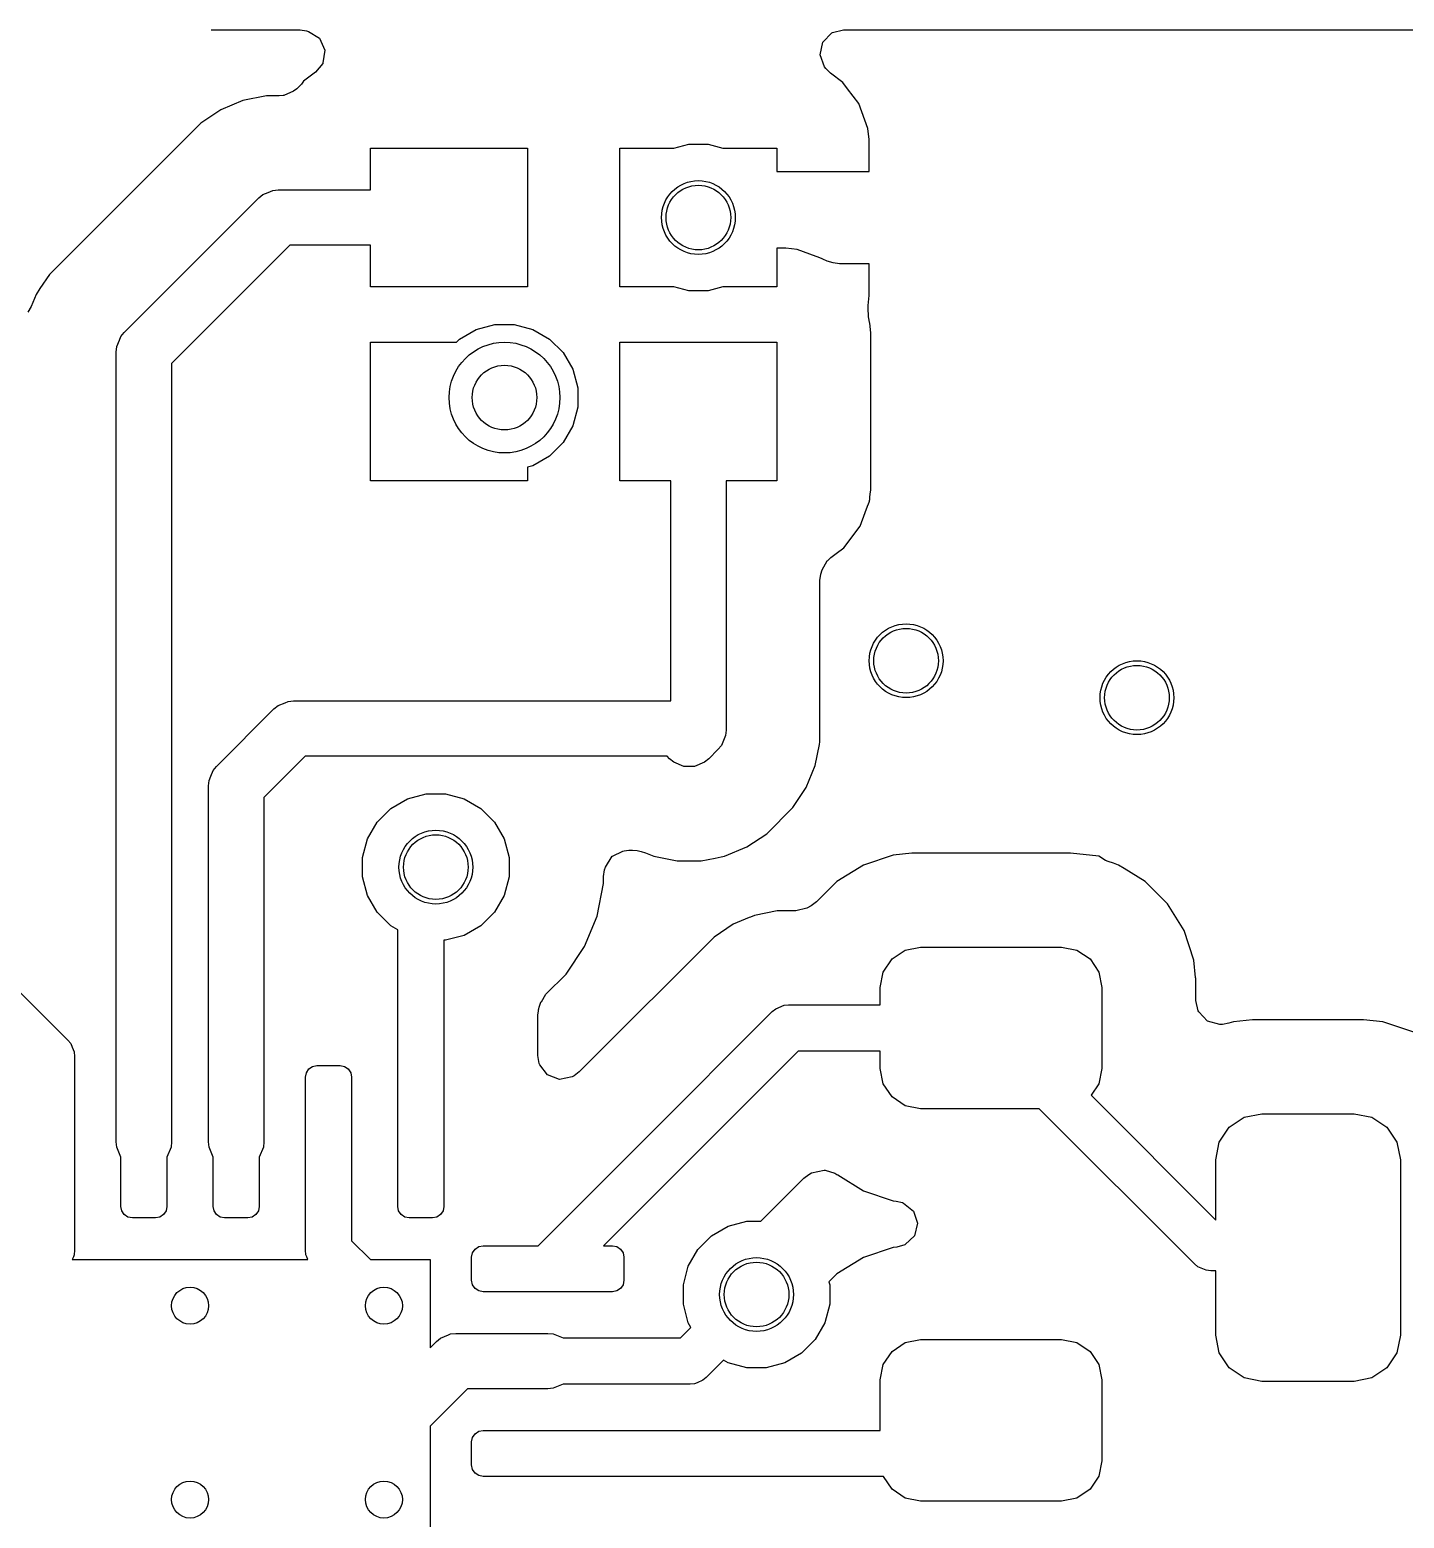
# Model space of a CAD drawing. Header units: inches. Extents: x -2.18 to 1.8, y 0.44 to 2.81.
# Drawn here: x -0.995 to -0.7019, y 2.1973 to 2.5146 of the extents above; entities that cross this region are included whole.
import ezdxf

# ---------------------------------------------------------------- set-up
doc = ezdxf.new("R2010")
doc.units = ezdxf.units.IN
doc.header["$MEASUREMENT"] = 0
doc.layers.add('BLACK', color=250, linetype='CONTINUOUS')

msp = doc.modelspace()

# ---------------------------------------------------------------- linework, layer by layer
at = {"layer": 'BLACK', "linetype": 'CONTINUOUS'}
for p, q in [((-0.95632, 2.51466), (-0.95612, 2.51463)), ((-0.95612, 2.51463), (-0.95612, 2.51463)), ((-0.95612, 2.51463), (-0.95612, 2.51463)), ((-0.95612, 2.51463), (-0.93732, 2.51463)), ((-0.93732, 2.51463), (-0.93595, 2.51443)), ((-0.93595, 2.51443), (-0.93552, 2.5143)), ((-0.93552, 2.5143), (-0.9332, 2.51282)), ((-0.82588, 2.51202), (-0.82394, 2.51396)), ((-0.82394, 2.51396), (-0.82382, 2.51403)), ((-0.82382, 2.51403), (-0.82148, 2.51463)), ((-0.82148, 2.51463), (-0.61071, 2.51463)), ((-0.9332, 2.51282), (-0.93206, 2.51031)), ((-0.93206, 2.51031), (-0.93245, 2.50759)), ((-0.82647, 2.50933), (-0.82588, 2.51202)), ((-0.93251, 2.50747), (-0.93402, 2.50559)), ((-0.93245, 2.50759), (-0.93251, 2.50747)), ((-0.8255, 2.50675), (-0.82647, 2.50933)), ((-0.93628, 2.5039), (-0.93658, 2.50367)), ((-0.93402, 2.50559), (-0.93628, 2.5039)), ((-0.82524, 2.5064), (-0.8255, 2.50675)), ((-0.82426, 2.50542), (-0.82524, 2.5064)), ((-0.82161, 2.50343), (-0.82426, 2.50542)), ((-0.93875, 2.50153), (-0.94081, 2.50063)), ((-0.93803, 2.50207), (-0.93875, 2.50153)), ((-0.93705, 2.50305), (-0.93803, 2.50207)), ((-0.93659, 2.50367), (-0.93705, 2.50305)), ((-0.93658, 2.50367), (-0.93659, 2.50367)), ((-0.93659, 2.50367), (-0.93659, 2.50367)), ((-0.93658, 2.50367), (-0.93658, 2.50367)), ((-0.82058, 2.50207), (-0.82161, 2.50343)), ((-0.81821, 2.4989), (-0.82058, 2.50207)), ((-0.95425, 2.49758), (-0.95849, 2.49475)), ((-0.94953, 2.49953), (-0.95425, 2.49758)), ((-0.95425, 2.49758), (-0.95425, 2.49758)), ((-0.94452, 2.50053), (-0.94953, 2.49954)), ((-0.94953, 2.49954), (-0.94953, 2.49954)), ((-0.94953, 2.49954), (-0.94953, 2.49954)), ((-0.94953, 2.49954), (-0.94953, 2.49954)), ((-0.94953, 2.49954), (-0.94953, 2.49953)), ((-0.94182, 2.50053), (-0.94452, 2.50053)), ((-0.94095, 2.50061), (-0.94182, 2.50053)), ((-0.94081, 2.50063), (-0.94095, 2.50061)), ((-0.81624, 2.4936), (-0.81821, 2.4989)), ((-0.81821, 2.4989), (-0.81821, 2.4989)), ((-0.9585, 2.49474), (-0.99077, 2.46247)), ((-0.95849, 2.49475), (-0.9585, 2.49474)), ((-0.9585, 2.49474), (-0.9585, 2.49474)), ((-0.95849, 2.49475), (-0.95849, 2.49475)), ((-0.95849, 2.49475), (-0.95849, 2.49475)), ((-0.81598, 2.49125), (-0.81624, 2.4936)), ((-0.81624, 2.4936), (-0.81624, 2.4936)), ((-0.81624, 2.4936), (-0.81624, 2.4936)), ((-0.81598, 2.48445), (-0.81598, 2.49125)), ((-0.81598, 2.49125), (-0.81598, 2.49125)), ((-0.92228, 2.48051), (-0.92228, 2.48937)), ((-0.92228, 2.48937), (-0.88882, 2.48937)), ((-0.88882, 2.48937), (-0.88882, 2.45984)), ((-0.86913, 2.45984), (-0.86913, 2.48937)), ((-0.86913, 2.48937), (-0.85763, 2.48937)), ((-0.85763, 2.48937), (-0.85446, 2.49022)), ((-0.85446, 2.49022), (-0.85035, 2.49022)), ((-0.85035, 2.49022), (-0.84718, 2.48937)), ((-0.84718, 2.48937), (-0.83567, 2.48937)), ((-0.83567, 2.48937), (-0.83567, 2.48445)), ((-0.83567, 2.48445), (-0.81598, 2.48445)), ((-0.97481, 2.45012), (-0.94614, 2.47878)), ((-0.94614, 2.47878), (-0.94525, 2.47952)), ((-0.94525, 2.47952), (-0.94413, 2.47998)), ((-0.94413, 2.47998), (-0.94312, 2.4804)), ((-0.94312, 2.4804), (-0.94197, 2.48051)), ((-0.94197, 2.48051), (-0.92228, 2.48051)), ((-0.93952, 2.4687), (-0.96472, 2.4435)), ((-0.92228, 2.4687), (-0.93952, 2.4687)), ((-0.92228, 2.45984), (-0.92228, 2.4687)), ((-0.83375, 2.46805), (-0.83567, 2.46805)), ((-0.83567, 2.46805), (-0.83567, 2.45984)), ((-0.83137, 2.46779), (-0.83375, 2.46805)), ((-0.83375, 2.46805), (-0.83375, 2.46805)), ((-0.83375, 2.46805), (-0.83375, 2.46805)), ((-0.82865, 2.46678), (-0.83137, 2.46779)), ((-0.83137, 2.46779), (-0.83137, 2.46779)), ((-0.83137, 2.46779), (-0.83137, 2.46779)), ((-0.83137, 2.46779), (-0.83137, 2.46779)), ((-0.83137, 2.46779), (-0.83137, 2.46779)), ((-0.82652, 2.46599), (-0.82865, 2.46678)), ((-0.82865, 2.46678), (-0.82865, 2.46678)), ((-0.82865, 2.46678), (-0.82865, 2.46678)), ((-0.82598, 2.46578), (-0.82652, 2.46599)), ((-0.82587, 2.46573), (-0.82598, 2.46578)), ((-0.82491, 2.46533), (-0.82587, 2.46573)), ((-0.82366, 2.46496), (-0.82491, 2.46533)), ((-0.82229, 2.46476), (-0.82366, 2.46496)), ((-0.81598, 2.46476), (-0.82229, 2.46476)), ((-0.81598, 2.45796), (-0.81598, 2.46476)), ((-0.99278, 2.45946), (-0.9936, 2.45823)), ((-0.99077, 2.46247), (-0.99278, 2.45946)), ((-0.99278, 2.45946), (-0.99278, 2.45946)), ((-0.99278, 2.45946), (-0.99278, 2.45946)), ((-0.99077, 2.46247), (-0.99077, 2.46247)), ((-0.99077, 2.46247), (-0.99077, 2.46247)), ((-0.99077, 2.46247), (-0.99077, 2.46247)), ((-0.88882, 2.45984), (-0.92228, 2.45984)), ((-0.85763, 2.45984), (-0.86913, 2.45984)), ((-0.85446, 2.45899), (-0.85763, 2.45984)), ((-0.84718, 2.45984), (-0.85035, 2.45899)), ((-0.83567, 2.45984), (-0.84718, 2.45984)), ((-0.9936, 2.45822), (-0.99469, 2.45561)), ((-0.9936, 2.45823), (-0.9936, 2.45822)), ((-0.85035, 2.45899), (-0.85446, 2.45899)), ((-0.81621, 2.45586), (-0.81598, 2.45796)), ((-0.81598, 2.45796), (-0.81598, 2.45796)), ((-0.81598, 2.45796), (-0.81598, 2.45796)), ((-0.99469, 2.45561), (-0.9954, 2.45442)), ((-0.81623, 2.45499), (-0.81621, 2.45586)), ((-0.81614, 2.45381), (-0.81623, 2.45499)), ((-0.81612, 2.45346), (-0.81614, 2.45381)), ((-0.81596, 2.45276), (-0.81612, 2.45346)), ((-0.97554, 2.44923), (-0.97481, 2.45012)), ((-0.90333, 2.44871), (-0.89977, 2.45077)), ((-0.89977, 2.45077), (-0.8958, 2.45183)), ((-0.8958, 2.45183), (-0.89168, 2.45183)), ((-0.89168, 2.45183), (-0.88771, 2.45077)), ((-0.88771, 2.45077), (-0.88415, 2.44871)), ((-0.81589, 2.45222), (-0.81598, 2.45276)), ((-0.81598, 2.45276), (-0.81596, 2.45276)), ((-0.81588, 2.45207), (-0.81589, 2.45222)), ((-0.81566, 2.45006), (-0.81588, 2.45207)), ((-0.81565, 2.44995), (-0.81566, 2.45006)), ((-0.81565, 2.41659), (-0.81565, 2.44995)), ((-0.81565, 2.44995), (-0.81565, 2.44995)), ((-0.97654, 2.44594), (-0.97642, 2.4471)), ((-0.97642, 2.4471), (-0.97585, 2.44848)), ((-0.97585, 2.44848), (-0.97554, 2.44923)), ((-0.92228, 2.4185), (-0.92228, 2.44803)), ((-0.92228, 2.44803), (-0.90401, 2.44803)), ((-0.90401, 2.44803), (-0.90333, 2.44871)), ((-0.88415, 2.44871), (-0.88125, 2.44581)), ((-0.86913, 2.4185), (-0.86913, 2.44803)), ((-0.86913, 2.44803), (-0.83567, 2.44803)), ((-0.83567, 2.44803), (-0.83567, 2.4185)), ((-0.97654, 2.27756), (-0.97654, 2.44594)), ((-0.88125, 2.44581), (-0.87919, 2.44225)), ((-0.96472, 2.4435), (-0.96472, 2.27756)), ((-0.87919, 2.44225), (-0.87813, 2.43828)), ((-0.87813, 2.43828), (-0.87813, 2.43416)), ((-0.87813, 2.43416), (-0.87919, 2.43019)), ((-0.87919, 2.43019), (-0.88125, 2.42663)), ((-0.88125, 2.42663), (-0.88415, 2.42373)), ((-0.88771, 2.42167), (-0.88882, 2.42137)), ((-0.88882, 2.42137), (-0.88882, 2.4185)), ((-0.88415, 2.42373), (-0.88771, 2.42167)), ((-0.88882, 2.4185), (-0.92228, 2.4185)), ((-0.85831, 2.4185), (-0.86913, 2.4185)), ((-0.85831, 2.37156), (-0.85831, 2.4185)), ((-0.83567, 2.4185), (-0.8465, 2.4185)), ((-0.8465, 2.4185), (-0.8465, 2.36535)), ((-0.81588, 2.41446), (-0.81582, 2.41497)), ((-0.81582, 2.41497), (-0.81575, 2.41564)), ((-0.81575, 2.41564), (-0.81565, 2.41659)), ((-0.81565, 2.41659), (-0.81565, 2.41659)), ((-0.81684, 2.41171), (-0.81632, 2.4131)), ((-0.81632, 2.4131), (-0.81615, 2.41354)), ((-0.81615, 2.41354), (-0.816, 2.41396)), ((-0.816, 2.41396), (-0.81593, 2.41412)), ((-0.81593, 2.41412), (-0.8159, 2.4142)), ((-0.8159, 2.4142), (-0.81589, 2.41429)), ((-0.81589, 2.41429), (-0.81588, 2.41446)), ((-0.82137, 2.4042), (-0.81792, 2.40881)), ((-0.81792, 2.40881), (-0.81684, 2.41171)), ((-0.82417, 2.4021), (-0.82303, 2.40296)), ((-0.82303, 2.40296), (-0.82137, 2.4042)), ((-0.82628, 2.39861), (-0.82603, 2.39947)), ((-0.82603, 2.39947), (-0.82492, 2.40142)), ((-0.82492, 2.40142), (-0.82482, 2.40152)), ((-0.82482, 2.40152), (-0.82417, 2.4021)), ((-0.82648, 2.39723), (-0.82628, 2.39861)), ((-0.82648, 2.3628), (-0.82648, 2.39723)), ((-0.9429, 2.36983), (-0.942, 2.37056)), ((-0.942, 2.37056), (-0.9405, 2.37118)), ((-0.9405, 2.37118), (-0.93987, 2.37144)), ((-0.93987, 2.37144), (-0.93872, 2.37156)), ((-0.93872, 2.37156), (-0.85831, 2.37156)), ((-0.95512, 2.3576), (-0.9429, 2.36983)), ((-0.84661, 2.3642), (-0.84692, 2.36346)), ((-0.8465, 2.36535), (-0.84661, 2.3642)), ((-0.84823, 2.36118), (-0.85019, 2.35921)), ((-0.84749, 2.36207), (-0.84823, 2.36118)), ((-0.84692, 2.36346), (-0.84749, 2.36207)), ((-0.82747, 2.35779), (-0.82658, 2.36227)), ((-0.82658, 2.36227), (-0.82648, 2.3628)), ((-0.93627, 2.35974), (-0.94504, 2.35098)), ((-0.85908, 2.35974), (-0.93627, 2.35974)), ((-0.85855, 2.35921), (-0.85908, 2.35974)), ((-0.85765, 2.35848), (-0.85855, 2.35921)), ((-0.85552, 2.35759), (-0.85765, 2.35848)), ((-0.85109, 2.35848), (-0.85322, 2.35759)), ((-0.85019, 2.35921), (-0.85109, 2.35848)), ((-0.95674, 2.35458), (-0.95634, 2.35553)), ((-0.95634, 2.35553), (-0.95586, 2.35671)), ((-0.95586, 2.35671), (-0.95512, 2.3576)), ((-0.85322, 2.35759), (-0.85552, 2.35759)), ((-0.82943, 2.35307), (-0.82747, 2.35779)), ((-0.95685, 2.35343), (-0.95674, 2.35458)), ((-0.95685, 2.27756), (-0.95685, 2.35343)), ((-0.91441, 2.35067), (-0.91043, 2.35174)), ((-0.91043, 2.35174), (-0.90632, 2.35174)), ((-0.90632, 2.35174), (-0.90235, 2.35067)), ((-0.83226, 2.34883), (-0.82943, 2.35307)), ((-0.94504, 2.35098), (-0.94504, 2.27756)), ((-0.92087, 2.34571), (-0.91797, 2.34862)), ((-0.91797, 2.34862), (-0.91441, 2.35067)), ((-0.90235, 2.35067), (-0.89879, 2.34862)), ((-0.89879, 2.34862), (-0.89589, 2.34571)), ((-0.83784, 2.34325), (-0.83226, 2.34883)), ((-0.92293, 2.34215), (-0.92087, 2.34571)), ((-0.89589, 2.34571), (-0.89383, 2.34215)), ((-0.92399, 2.33818), (-0.92293, 2.34215)), ((-0.89383, 2.34215), (-0.89277, 2.33818)), ((-0.84209, 2.34041), (-0.83784, 2.34325)), ((-0.8707, 2.33847), (-0.86854, 2.33955)), ((-0.86854, 2.33955), (-0.86824, 2.33961)), ((-0.86824, 2.33961), (-0.8672, 2.33972)), ((-0.8672, 2.33972), (-0.86644, 2.33972)), ((-0.86644, 2.33972), (-0.86549, 2.33963)), ((-0.86549, 2.33963), (-0.86457, 2.33945)), ((-0.86457, 2.33945), (-0.86365, 2.33917)), ((-0.86365, 2.33917), (-0.86193, 2.33846)), ((-0.84681, 2.33846), (-0.84209, 2.34041)), ((-0.80692, 2.33907), (-0.81084, 2.33867)), ((-0.77308, 2.33907), (-0.80692, 2.33907)), ((-0.80692, 2.33907), (-0.80692, 2.33907)), ((-0.80692, 2.33907), (-0.80692, 2.33907)), ((-0.80692, 2.33907), (-0.80692, 2.33907)), ((-0.767, 2.33845), (-0.77308, 2.33907)), ((-0.77308, 2.33907), (-0.77308, 2.33907)), ((-0.92399, 2.33407), (-0.92399, 2.33818)), ((-0.89277, 2.33818), (-0.89277, 2.33407)), ((-0.87241, 2.33552), (-0.87224, 2.33611)), ((-0.87224, 2.33611), (-0.87075, 2.33842)), ((-0.87075, 2.33842), (-0.8707, 2.33847)), ((-0.86193, 2.33846), (-0.86116, 2.3383)), ((-0.86116, 2.3383), (-0.86116, 2.3383)), ((-0.86116, 2.3383), (-0.86116, 2.3383)), ((-0.86116, 2.3383), (-0.85904, 2.33788)), ((-0.85904, 2.33788), (-0.85692, 2.33746)), ((-0.85692, 2.33746), (-0.85182, 2.33746)), ((-0.85182, 2.33746), (-0.84882, 2.33806)), ((-0.85182, 2.33746), (-0.85182, 2.33746)), ((-0.84882, 2.33806), (-0.84758, 2.3383)), ((-0.84758, 2.3383), (-0.84681, 2.33846)), ((-0.81719, 2.33657), (-0.82289, 2.33306)), ((-0.81084, 2.33867), (-0.81719, 2.33657)), ((-0.81719, 2.33657), (-0.81719, 2.33657)), ((-0.81719, 2.33657), (-0.81719, 2.33657)), ((-0.81084, 2.33867), (-0.81084, 2.33867)), ((-0.76563, 2.3375), (-0.767, 2.33845)), ((-0.765, 2.3373), (-0.76563, 2.3375)), ((-0.7639, 2.33693), (-0.765, 2.3373)), ((-0.76281, 2.33657), (-0.7639, 2.33693)), ((-0.7639, 2.33693), (-0.7639, 2.33693)), ((-0.7616, 2.33582), (-0.76281, 2.33657)), ((-0.76281, 2.33657), (-0.76281, 2.33657)), ((-0.75711, 2.33306), (-0.7616, 2.33582)), ((-0.7616, 2.33582), (-0.7616, 2.33582)), ((-0.92293, 2.3301), (-0.92399, 2.33407)), ((-0.89277, 2.33407), (-0.89383, 2.3301)), ((-0.87399, 2.32569), (-0.87261, 2.3326)), ((-0.87261, 2.33414), (-0.87241, 2.33552)), ((-0.87261, 2.3326), (-0.87261, 2.33414)), ((-0.82289, 2.33306), (-0.82725, 2.3287)), ((-0.82289, 2.33306), (-0.82289, 2.33306)), ((-0.75238, 2.32832), (-0.75711, 2.33306)), ((-0.75711, 2.33306), (-0.75711, 2.33306)), ((-0.92087, 2.32654), (-0.92293, 2.3301)), ((-0.89383, 2.3301), (-0.89589, 2.32654)), ((-0.91797, 2.32363), (-0.92087, 2.32654)), ((-0.89589, 2.32654), (-0.89879, 2.32363)), ((-0.83563, 2.32677), (-0.84044, 2.32581)), ((-0.83161, 2.32677), (-0.83563, 2.32677)), ((-0.82927, 2.32737), (-0.83161, 2.32677)), ((-0.82836, 2.32787), (-0.82927, 2.32737)), ((-0.82725, 2.3287), (-0.82836, 2.32787)), ((-0.74886, 2.32263), (-0.75238, 2.32832)), ((-0.9165, 2.32278), (-0.91797, 2.32363)), ((-0.89879, 2.32363), (-0.90235, 2.32157)), ((-0.87668, 2.31918), (-0.87399, 2.32569)), ((-0.84498, 2.32393), (-0.84907, 2.3212)), ((-0.84154, 2.32536), (-0.84498, 2.32393)), ((-0.84498, 2.32393), (-0.84498, 2.32393)), ((-0.84498, 2.32393), (-0.84498, 2.32393)), ((-0.84498, 2.32393), (-0.84498, 2.32393)), ((-0.84127, 2.32547), (-0.84154, 2.32536)), ((-0.84044, 2.32581), (-0.84127, 2.32547)), ((-0.84127, 2.32547), (-0.84127, 2.32547)), ((-0.84044, 2.32581), (-0.84044, 2.32581)), ((-0.84044, 2.32581), (-0.84044, 2.32581)), ((-0.84044, 2.32581), (-0.84044, 2.32581)), ((-0.84044, 2.32581), (-0.84044, 2.32581)), ((-0.84044, 2.32581), (-0.84044, 2.32581)), ((-0.9165, 2.29134), (-0.9165, 2.32278)), ((-0.90632, 2.32051), (-0.90665, 2.32051)), ((-0.90665, 2.32051), (-0.90665, 2.29134)), ((-0.90235, 2.32157), (-0.90632, 2.32051)), ((-0.84907, 2.3212), (-0.8759, 2.29437)), ((-0.84907, 2.3212), (-0.84907, 2.3212)), ((-0.74676, 2.31627), (-0.74886, 2.32263)), ((-0.8806, 2.31332), (-0.87668, 2.31918)), ((-0.8111, 2.31653), (-0.80831, 2.3184)), ((-0.80831, 2.3184), (-0.80501, 2.31906)), ((-0.80501, 2.31906), (-0.77499, 2.31906)), ((-0.77499, 2.31906), (-0.77169, 2.3184)), ((-0.77169, 2.3184), (-0.7689, 2.31653)), ((-1.00105, 2.31345), (-0.98684, 2.29924)), ((-0.81362, 2.31044), (-0.81297, 2.31374)), ((-0.81297, 2.31374), (-0.8111, 2.31653)), ((-0.7689, 2.31653), (-0.76703, 2.31374)), ((-0.76703, 2.31374), (-0.76638, 2.31044)), ((-0.74638, 2.3126), (-0.74676, 2.31627)), ((-0.88491, 2.30901), (-0.8806, 2.31332)), ((-0.8806, 2.31332), (-0.8806, 2.31332)), ((-0.81362, 2.30675), (-0.81362, 2.31044)), ((-0.76638, 2.31044), (-0.76638, 2.29322)), ((-0.74636, 2.31235), (-0.74638, 2.3126)), ((-0.74636, 2.30769), (-0.74636, 2.31235)), ((-0.74636, 2.31235), (-0.74636, 2.31235)), ((-0.74636, 2.31235), (-0.74636, 2.31235)), ((-0.88634, 2.30624), (-0.88609, 2.30713)), ((-0.88609, 2.30713), (-0.88595, 2.30746)), ((-0.88595, 2.30746), (-0.88585, 2.30742)), ((-0.88585, 2.30742), (-0.88491, 2.30901)), ((-0.74584, 2.30551), (-0.74636, 2.30769)), ((-0.88663, 2.30456), (-0.8865, 2.30549)), ((-0.88663, 2.29599), (-0.88663, 2.30456)), ((-0.88651, 2.30567), (-0.88647, 2.30573)), ((-0.8865, 2.30553), (-0.88651, 2.30567)), ((-0.8865, 2.3055), (-0.8865, 2.30553)), ((-0.8865, 2.30549), (-0.8865, 2.3055)), ((-0.88647, 2.30579), (-0.88645, 2.30585)), ((-0.88647, 2.30573), (-0.88647, 2.30579)), ((-0.88645, 2.30585), (-0.88644, 2.30594)), ((-0.88644, 2.30594), (-0.88635, 2.30624)), ((-0.88635, 2.30624), (-0.88634, 2.30624)), ((-0.86348, 2.27848), (-0.83665, 2.30531)), ((-0.83665, 2.30531), (-0.8359, 2.30592)), ((-0.8359, 2.30592), (-0.83413, 2.30666)), ((-0.83413, 2.30666), (-0.83317, 2.30675)), ((-0.83317, 2.30675), (-0.81362, 2.30675)), ((-0.74572, 2.30527), (-0.74584, 2.30551)), ((-0.74385, 2.30325), (-0.74572, 2.30527)), ((-0.74572, 2.30527), (-0.74572, 2.30527)), ((-0.74119, 2.30257), (-0.74385, 2.30325)), ((-0.74064, 2.30259), (-0.74119, 2.30257)), ((-0.73927, 2.30283), (-0.74064, 2.30259)), ((-0.73832, 2.30315), (-0.73927, 2.30283)), ((-0.73423, 2.30356), (-0.73832, 2.30315)), ((-0.73832, 2.30315), (-0.73832, 2.30315)), ((-0.71057, 2.30356), (-0.73423, 2.30356)), ((-0.73423, 2.30356), (-0.73423, 2.30356)), ((-0.73423, 2.30356), (-0.73423, 2.30356)), ((-0.73423, 2.30356), (-0.73423, 2.30356)), ((-0.70648, 2.30315), (-0.71057, 2.30356)), ((-0.71057, 2.30356), (-0.71057, 2.30356)), ((-0.69985, 2.30095), (-0.70648, 2.30315)), ((-0.98684, 2.29924), (-0.98622, 2.29849)), ((-0.98622, 2.29849), (-0.98622, 2.29849)), ((-0.98622, 2.29849), (-0.98591, 2.29773)), ((-0.98591, 2.29773), (-0.9855, 2.29674)), ((-0.9855, 2.29674), (-0.98549, 2.29672)), ((-0.98549, 2.29672), (-0.98539, 2.29576)), ((-0.98539, 2.29576), (-0.98539, 2.29134)), ((-0.88633, 2.29428), (-0.88663, 2.29599)), ((-0.8759, 2.29437), (-0.8778, 2.29247)), ((-0.8759, 2.29437), (-0.8759, 2.29437)), ((-0.83113, 2.29691), (-0.85652, 2.27152)), ((-0.81362, 2.29691), (-0.83113, 2.29691)), ((-0.81362, 2.29322), (-0.81362, 2.29691)), ((-0.98539, 2.29134), (-0.98539, 2.27756)), ((-0.93618, 2.29134), (-0.93599, 2.29228)), ((-0.93618, 2.27756), (-0.93618, 2.29134)), ((-0.93599, 2.29228), (-0.93546, 2.29308)), ((-0.93546, 2.29308), (-0.93466, 2.29361)), ((-0.93466, 2.29361), (-0.93372, 2.2938)), ((-0.93372, 2.2938), (-0.9288, 2.2938)), ((-0.9288, 2.2938), (-0.92786, 2.29361)), ((-0.92786, 2.29361), (-0.92706, 2.29308)), ((-0.92706, 2.29308), (-0.92653, 2.29228)), ((-0.92653, 2.29228), (-0.92634, 2.29134)), ((-0.92634, 2.29134), (-0.92634, 2.27756)), ((-0.9165, 2.26378), (-0.9165, 2.29134)), ((-0.90665, 2.29134), (-0.90665, 2.26378)), ((-0.88622, 2.294), (-0.88633, 2.29428)), ((-0.88457, 2.2918), (-0.88622, 2.294)), ((-0.88199, 2.29084), (-0.88457, 2.2918)), ((-0.87931, 2.29142), (-0.88199, 2.29084)), ((-0.87892, 2.29164), (-0.87931, 2.29142)), ((-0.8778, 2.29247), (-0.87892, 2.29164)), ((-0.81297, 2.28992), (-0.81362, 2.29322)), ((-0.76638, 2.29322), (-0.76703, 2.28992)), ((-0.8111, 2.28713), (-0.81297, 2.28992)), ((-0.76703, 2.28992), (-0.76868, 2.28747)), ((-0.80831, 2.28526), (-0.8111, 2.28713)), ((-0.80501, 2.28461), (-0.80831, 2.28526)), ((-0.76868, 2.28747), (-0.74209, 2.26088)), ((-0.77974, 2.28461), (-0.80501, 2.28461)), ((-0.74665, 2.25152), (-0.77974, 2.28461)), ((-0.7392, 2.28066), (-0.73601, 2.28279)), ((-0.73601, 2.28279), (-0.73224, 2.28354)), ((-0.73224, 2.28354), (-0.71256, 2.28354)), ((-0.71256, 2.28354), (-0.70879, 2.28279)), ((-0.70879, 2.28279), (-0.7056, 2.28066)), ((-0.74134, 2.27747), (-0.7392, 2.28066)), ((-0.7056, 2.28066), (-0.70347, 2.27747)), ((-0.98539, 2.27756), (-0.98539, 2.25443)), ((-0.97642, 2.27641), (-0.97654, 2.27756)), ((-0.97555, 2.2743), (-0.97642, 2.27641)), ((-0.96484, 2.27641), (-0.96571, 2.2743)), ((-0.96472, 2.27756), (-0.96484, 2.27641)), ((-0.95674, 2.27641), (-0.95685, 2.27756)), ((-0.95587, 2.2743), (-0.95674, 2.27641)), ((-0.94515, 2.27641), (-0.94602, 2.2743)), ((-0.94504, 2.27756), (-0.94515, 2.27641)), ((-0.93618, 2.25443), (-0.93618, 2.27756)), ((-0.92634, 2.27756), (-0.92634, 2.25647)), ((-0.88655, 2.25541), (-0.86348, 2.27848)), ((-0.74209, 2.2737), (-0.74134, 2.27747)), ((-0.70347, 2.27747), (-0.70272, 2.2737)), ((-0.97555, 2.26378), (-0.97555, 2.2743)), ((-0.96571, 2.2743), (-0.96571, 2.26378)), ((-0.95587, 2.26378), (-0.95587, 2.2743)), ((-0.94602, 2.2743), (-0.94602, 2.26378)), ((-0.74209, 2.26088), (-0.74209, 2.2737)), ((-0.70272, 2.2737), (-0.70272, 2.2363)), ((-0.85652, 2.27152), (-0.87263, 2.25541)), ((-0.83911, 2.26061), (-0.82994, 2.26979)), ((-0.82994, 2.26979), (-0.82883, 2.27062)), ((-0.82883, 2.27062), (-0.82829, 2.27092)), ((-0.82829, 2.27092), (-0.8256, 2.2715)), ((-0.8256, 2.2715), (-0.82544, 2.27149)), ((-0.82544, 2.27149), (-0.82538, 2.27149)), ((-0.82538, 2.27149), (-0.82333, 2.27087)), ((-0.82333, 2.27087), (-0.82328, 2.27084)), ((-0.82328, 2.27084), (-0.82312, 2.27075)), ((-0.82312, 2.27075), (-0.82292, 2.27062)), ((-0.82292, 2.27062), (-0.82286, 2.27059)), ((-0.82286, 2.27059), (-0.82275, 2.27052)), ((-0.82275, 2.27052), (-0.8227, 2.27049)), ((-0.8227, 2.27049), (-0.81719, 2.26709)), ((-0.81719, 2.26709), (-0.81719, 2.26709)), ((-0.81719, 2.26709), (-0.81719, 2.26709)), ((-0.81719, 2.26709), (-0.81084, 2.26499)), ((-0.97536, 2.26284), (-0.97555, 2.26378)), ((-0.97483, 2.26204), (-0.97536, 2.26284)), ((-0.9659, 2.26284), (-0.96643, 2.26204)), ((-0.96571, 2.26378), (-0.9659, 2.26284)), ((-0.95568, 2.26284), (-0.95587, 2.26378)), ((-0.95515, 2.26204), (-0.95568, 2.26284)), ((-0.94621, 2.26284), (-0.94674, 2.26204)), ((-0.94602, 2.26378), (-0.94621, 2.26284)), ((-0.91631, 2.26284), (-0.9165, 2.26378)), ((-0.91578, 2.26204), (-0.91631, 2.26284)), ((-0.90684, 2.26284), (-0.90737, 2.26204)), ((-0.90665, 2.26378), (-0.90684, 2.26284)), ((-0.81084, 2.26499), (-0.81026, 2.26493)), ((-0.81026, 2.26493), (-0.80891, 2.26459)), ((-0.80891, 2.26459), (-0.80869, 2.2645)), ((-0.80869, 2.2645), (-0.80654, 2.26279)), ((-0.80654, 2.26279), (-0.80565, 2.26018)), ((-0.97403, 2.26151), (-0.97483, 2.26204)), ((-0.97309, 2.26132), (-0.97403, 2.26151)), ((-0.96817, 2.26132), (-0.97309, 2.26132)), ((-0.96723, 2.26151), (-0.96817, 2.26132)), ((-0.96643, 2.26204), (-0.96723, 2.26151)), ((-0.95435, 2.26151), (-0.95515, 2.26204)), ((-0.95341, 2.26132), (-0.95435, 2.26151)), ((-0.94848, 2.26132), (-0.95341, 2.26132)), ((-0.94754, 2.26151), (-0.94848, 2.26132)), ((-0.94674, 2.26204), (-0.94754, 2.26151)), ((-0.91498, 2.26151), (-0.91578, 2.26204)), ((-0.91404, 2.26132), (-0.91498, 2.26151)), ((-0.90911, 2.26132), (-0.91404, 2.26132)), ((-0.90817, 2.26151), (-0.90911, 2.26132)), ((-0.90737, 2.26204), (-0.90817, 2.26151)), ((-0.84959, 2.25749), (-0.84603, 2.25955)), ((-0.84603, 2.25955), (-0.84206, 2.26061)), ((-0.84206, 2.26061), (-0.83911, 2.26061)), ((-0.80565, 2.26018), (-0.80632, 2.25751)), ((-0.92634, 2.25647), (-0.92233, 2.25246)), ((-0.85249, 2.25459), (-0.84959, 2.25749)), ((-0.80632, 2.25751), (-0.80832, 2.25563)), ((-0.98549, 2.25347), (-0.98566, 2.25305)), ((-0.98539, 2.25443), (-0.98549, 2.25347)), ((-0.98549, 2.25347), (-0.98549, 2.25347)), ((-0.93609, 2.25347), (-0.93618, 2.25443)), ((-0.93591, 2.25305), (-0.93609, 2.25347)), ((-0.93609, 2.25347), (-0.93609, 2.25347)), ((-0.90075, 2.25295), (-0.90056, 2.25389)), ((-0.90056, 2.25389), (-0.90003, 2.25469)), ((-0.90003, 2.25469), (-0.89923, 2.25523)), ((-0.89923, 2.25523), (-0.89829, 2.25541)), ((-0.89829, 2.25541), (-0.88655, 2.25541)), ((-0.87263, 2.25541), (-0.87073, 2.25541)), ((-0.87073, 2.25541), (-0.86979, 2.25523)), ((-0.86979, 2.25523), (-0.86899, 2.25469)), ((-0.86899, 2.25469), (-0.86846, 2.25389)), ((-0.86846, 2.25389), (-0.86827, 2.25295)), ((-0.85455, 2.25103), (-0.85249, 2.25459)), ((-0.81084, 2.25501), (-0.81719, 2.25291)), ((-0.81011, 2.25509), (-0.81084, 2.25501)), ((-0.8084, 2.25559), (-0.81011, 2.25509)), ((-0.80832, 2.25563), (-0.8084, 2.25559)), ((-0.98566, 2.25305), (-0.98591, 2.25246)), ((-0.98591, 2.25246), (-0.93567, 2.25246)), ((-0.93567, 2.25246), (-0.93591, 2.25305)), ((-0.92233, 2.25246), (-0.90961, 2.25246)), ((-0.90961, 2.25246), (-0.90961, 2.23365)), ((-0.90075, 2.24803), (-0.90075, 2.25295)), ((-0.86827, 2.25295), (-0.86827, 2.24803)), ((-0.85561, 2.24706), (-0.85455, 2.25103)), ((-0.81719, 2.25291), (-0.82289, 2.24939)), ((-0.81719, 2.25291), (-0.81719, 2.25291)), ((-0.81719, 2.25291), (-0.81719, 2.25291)), ((-0.7459, 2.25091), (-0.74665, 2.25152)), ((-0.74484, 2.25047), (-0.7459, 2.25091)), ((-0.7459, 2.25091), (-0.7459, 2.25091)), ((-0.74413, 2.25017), (-0.74484, 2.25047)), ((-0.74317, 2.25008), (-0.74413, 2.25017)), ((-0.74413, 2.25017), (-0.74413, 2.25017)), ((-0.74209, 2.25008), (-0.74317, 2.25008)), ((-0.74209, 2.2363), (-0.74209, 2.25008)), ((-0.90056, 2.24709), (-0.90075, 2.24803)), ((-0.90003, 2.24629), (-0.90056, 2.24709)), ((-0.86846, 2.24709), (-0.86899, 2.24629)), ((-0.86827, 2.24803), (-0.86846, 2.24709)), ((-0.85561, 2.24294), (-0.85561, 2.24706)), ((-0.82289, 2.24939), (-0.82456, 2.24772)), ((-0.82456, 2.24772), (-0.82439, 2.24706)), ((-0.82439, 2.24706), (-0.82439, 2.24294)), ((-0.82289, 2.24939), (-0.82289, 2.24939)), ((-0.89923, 2.24576), (-0.90003, 2.24629)), ((-0.89829, 2.24557), (-0.89923, 2.24576)), ((-0.87073, 2.24557), (-0.89829, 2.24557)), ((-0.86979, 2.24576), (-0.87073, 2.24557)), ((-0.86899, 2.24629), (-0.86979, 2.24576)), ((-0.85455, 2.23897), (-0.85561, 2.24294)), ((-0.82439, 2.24294), (-0.82545, 2.23897)), ((-0.85623, 2.23573), (-0.85398, 2.23798)), ((-0.85398, 2.23798), (-0.85455, 2.23897)), ((-0.82545, 2.23897), (-0.82751, 2.23541)), ((-0.90961, 2.23365), (-0.90827, 2.23498)), ((-0.90827, 2.23498), (-0.90738, 2.23572)), ((-0.90738, 2.23572), (-0.9057, 2.23641)), ((-0.9057, 2.23641), (-0.90525, 2.2366)), ((-0.90525, 2.2366), (-0.9041, 2.23671)), ((-0.9041, 2.23671), (-0.88451, 2.23671)), ((-0.88451, 2.23671), (-0.88336, 2.2366)), ((-0.88336, 2.2366), (-0.88125, 2.23573)), ((-0.88125, 2.23573), (-0.87073, 2.23573)), ((-0.87073, 2.23573), (-0.85623, 2.23573)), ((-0.82751, 2.23541), (-0.83041, 2.23251)), ((-0.8111, 2.23287), (-0.80831, 2.23474)), ((-0.80831, 2.23474), (-0.80501, 2.23539)), ((-0.80501, 2.23539), (-0.77499, 2.23539)), ((-0.77499, 2.23539), (-0.77169, 2.23474)), ((-0.77169, 2.23474), (-0.7689, 2.23287)), ((-0.74134, 2.23253), (-0.74209, 2.2363)), ((-0.70272, 2.2363), (-0.70347, 2.23253)), ((-0.84702, 2.23102), (-0.85071, 2.22733)), ((-0.84603, 2.23045), (-0.84702, 2.23102)), ((-0.83041, 2.23251), (-0.83397, 2.23045)), ((-0.81297, 2.23008), (-0.8111, 2.23287)), ((-0.7689, 2.23287), (-0.76703, 2.23008)), ((-0.7392, 2.22934), (-0.74134, 2.23253)), ((-0.70347, 2.23253), (-0.7056, 2.22934)), ((-0.84206, 2.22939), (-0.84603, 2.23045)), ((-0.83794, 2.22939), (-0.84206, 2.22939)), ((-0.83397, 2.23045), (-0.83794, 2.22939)), ((-0.81362, 2.22678), (-0.81297, 2.23008)), ((-0.76703, 2.23008), (-0.76638, 2.22678)), ((-0.73601, 2.22721), (-0.7392, 2.22934)), ((-0.7056, 2.22934), (-0.70879, 2.22721)), ((-0.90165, 2.2249), (-0.90961, 2.21695)), ((-0.88451, 2.2249), (-0.90165, 2.2249)), ((-0.88336, 2.22502), (-0.88451, 2.2249)), ((-0.88125, 2.22589), (-0.88336, 2.22502)), ((-0.85419, 2.22589), (-0.88125, 2.22589)), ((-0.85323, 2.22598), (-0.85419, 2.22589)), ((-0.85269, 2.2262), (-0.85323, 2.22598)), ((-0.85323, 2.22598), (-0.85323, 2.22598)), ((-0.85146, 2.22672), (-0.85269, 2.2262)), ((-0.85071, 2.22733), (-0.85146, 2.22672)), ((-0.85146, 2.22672), (-0.85146, 2.22672)), ((-0.81362, 2.21604), (-0.81362, 2.22678)), ((-0.76638, 2.22678), (-0.76638, 2.20956)), ((-0.73224, 2.22646), (-0.73601, 2.22721)), ((-0.71256, 2.22646), (-0.73224, 2.22646)), ((-0.70879, 2.22721), (-0.71256, 2.22646)), ((-0.90961, 2.21695), (-0.90961, 2.1501)), ((-0.90056, 2.21452), (-0.90003, 2.21532)), ((-0.90003, 2.21532), (-0.89923, 2.21586)), ((-0.89923, 2.21586), (-0.89829, 2.21604)), ((-0.89829, 2.21604), (-0.87073, 2.21604)), ((-0.87073, 2.21604), (-0.81362, 2.21604)), ((-0.90075, 2.21358), (-0.90056, 2.21452)), ((-0.90075, 2.20866), (-0.90075, 2.21358)), ((-0.76638, 2.20956), (-0.76703, 2.20626)), ((-0.90056, 2.20772), (-0.90075, 2.20866)), ((-0.90003, 2.20692), (-0.90056, 2.20772)), ((-0.89923, 2.20639), (-0.90003, 2.20692)), ((-0.89829, 2.2062), (-0.89923, 2.20639)), ((-0.88451, 2.2062), (-0.89829, 2.2062)), ((-0.81293, 2.2062), (-0.88451, 2.2062)), ((-0.8111, 2.20347), (-0.81293, 2.2062)), ((-0.76703, 2.20626), (-0.7689, 2.20347)), ((-0.80831, 2.2016), (-0.8111, 2.20347)), ((-0.7689, 2.20347), (-0.77169, 2.2016)), ((-0.80501, 2.20094), (-0.80831, 2.2016)), ((-0.77499, 2.20094), (-0.80501, 2.20094)), ((-0.77169, 2.2016), (-0.77499, 2.20094))]:
    msp.add_line(p, q, dxfattribs=at)
at = {"layer": 'BLACK'}
for centre, radius in [((-0.8524, 2.47461), 0.00787), ((-0.89374, 2.43622), 0.01181), ((-0.80811, 2.38012), 0.00787), ((-0.7589, 2.37224), 0.00787), ((-0.90838, 2.33612), 0.00787), ((-0.84, 2.245), 0.00787), ((-0.96079, 2.24262), 0.00394), ((-0.91945, 2.24262), 0.00394), ((-0.96079, 2.20128), 0.00394), ((-0.91945, 2.20128), 0.00394)]:
    msp.add_circle(centre, radius, dxfattribs=at)
at = {"layer": 'WHITE'}
for centre, radius in [((-0.8524, 2.47461), 0.00689), ((-0.89374, 2.43622), 0.00689), ((-0.80811, 2.38012), 0.00689), ((-0.7589, 2.37224), 0.00689), ((-0.90838, 2.33612), 0.00689), ((-0.84, 2.245), 0.00689), ((-0.96079, 2.24262), 0.00394), ((-0.91945, 2.24262), 0.00394), ((-0.96079, 2.20128), 0.00394), ((-0.91945, 2.20128), 0.00394)]:
    msp.add_circle(centre, radius, dxfattribs=at)

doc.saveas('drawing.dxf')
